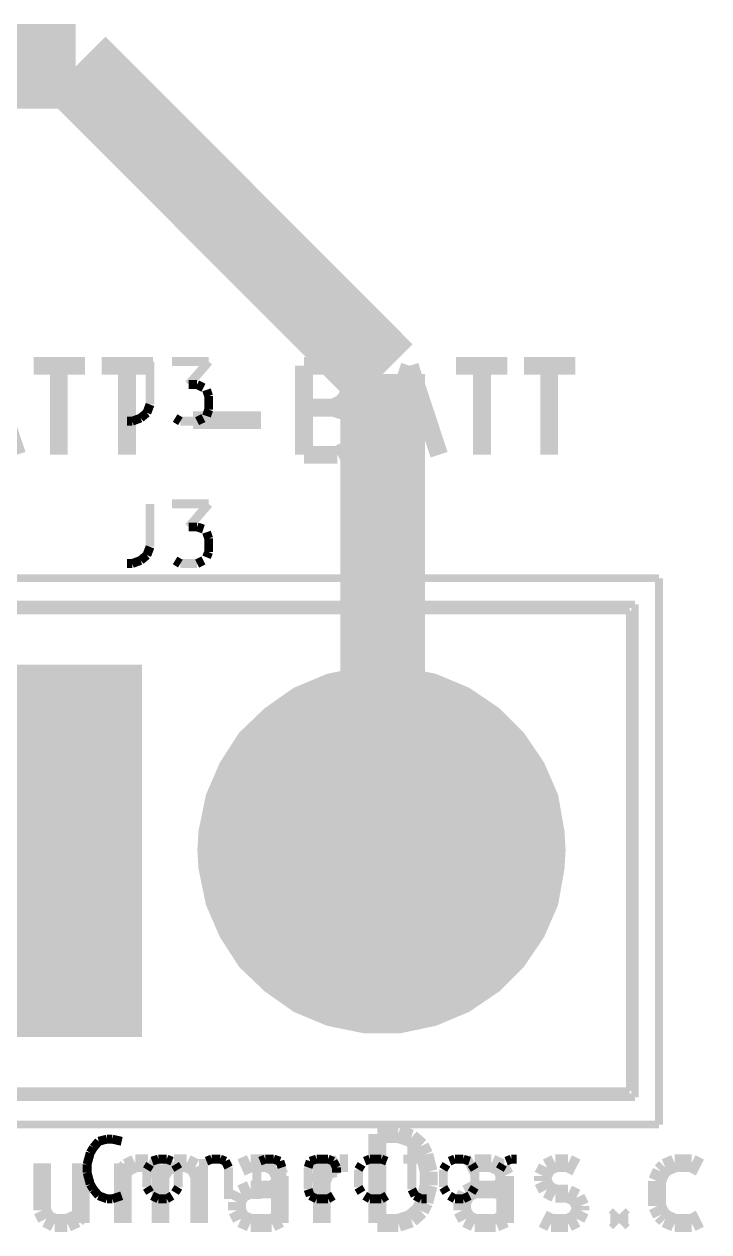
# Model space of a CAD drawing. Header units: millimetres. Extents: x 10 to 287, y 10 to 200.
# Drawn here: x 126.12 to 137.65, y 50.19 to 70.54 of the extents above; entities that cross this region are included whole.
import ezdxf

# ---------------------------------------------------------------- set-up
doc = ezdxf.new("R2010")
doc.units = ezdxf.units.MM
doc.layers.add('H', color=7, linetype='Continuous')
doc.layers.add('P', color=7, linetype='Continuous')

msp = doc.modelspace()

# ---------------------------------------------------------------- hatches: boundary and pattern name
at = {"layer": 'H', "linetype": 'Continuous'}
for points in [[(132.151, 53.587), (131.833, 53.605), (131.233, 53.728), (130.704, 53.957), (130.21, 54.275), (129.805, 54.698), (129.469, 55.174), (129.24, 55.721), (129.117, 56.303), (129.117, 56.621), (129.117, 56.938), (129.24, 57.52), (129.469, 58.067), (129.805, 58.561), (130.21, 58.967), (130.704, 59.284), (131.233, 59.514), (131.833, 59.637), (132.151, 59.655), (132.45, 59.637), (133.05, 59.514), (133.597, 59.284), (134.073, 58.967), (134.497, 58.561), (134.814, 58.067), (135.043, 57.52), (135.167, 56.938), (135.167, 56.621), (135.167, 56.303), (135.043, 55.721), (134.814, 55.174), (134.497, 54.698), (134.073, 54.275), (133.597, 53.957), (133.05, 53.728), (132.45, 53.605), (132.151, 53.587)], [(132.151, 53.587), (131.833, 53.605), (131.233, 53.728), (130.704, 53.957), (130.21, 54.275), (129.805, 54.698), (129.469, 55.174), (129.24, 55.721), (129.117, 56.303), (129.117, 56.621), (129.117, 56.938), (129.24, 57.52), (129.469, 58.067), (129.805, 58.561), (130.21, 58.967), (130.704, 59.284), (131.233, 59.514), (131.833, 59.637), (132.151, 59.655), (132.45, 59.637), (133.05, 59.514), (133.597, 59.284), (134.073, 58.967), (134.497, 58.561), (134.814, 58.067), (135.043, 57.52), (135.167, 56.938), (135.167, 56.621), (135.167, 56.303), (135.043, 55.721), (134.814, 55.174), (134.497, 54.698), (134.073, 54.275), (133.597, 53.957), (133.05, 53.728), (132.45, 53.605), (132.151, 53.587)], [(124.954, 54.398), (124.707, 54.398), (124.284, 54.487), (123.878, 54.663), (123.525, 54.892), (123.225, 55.21), (122.978, 55.563), (122.82, 55.951), (122.731, 56.392), (122.714, 56.621), (122.731, 56.85), (122.82, 57.291), (122.978, 57.679), (123.225, 58.032), (123.525, 58.349), (123.878, 58.579), (124.284, 58.755), (124.707, 58.843), (124.936, 58.843), (125.166, 58.843), (125.607, 58.755), (126.012, 58.579), (126.365, 58.349), (126.665, 58.032), (126.912, 57.679), (127.071, 57.291), (127.159, 56.85), (127.176, 56.621), (127.159, 56.392), (127.071, 55.951), (126.912, 55.563), (126.665, 55.21), (126.365, 54.892), (126.012, 54.663), (125.607, 54.487), (125.166, 54.398), (124.954, 54.398)], [(124.954, 54.398), (124.707, 54.398), (124.284, 54.487), (123.878, 54.663), (123.525, 54.892), (123.225, 55.21), (122.978, 55.563), (122.82, 55.951), (122.731, 56.392), (122.714, 56.621), (122.731, 56.85), (122.82, 57.291), (122.978, 57.679), (123.225, 58.032), (123.525, 58.349), (123.878, 58.579), (124.284, 58.755), (124.707, 58.843), (124.936, 58.843), (125.166, 58.843), (125.607, 58.755), (126.012, 58.579), (126.365, 58.349), (126.665, 58.032), (126.912, 57.679), (127.071, 57.291), (127.159, 56.85), (127.176, 56.621), (127.159, 56.392), (127.071, 55.951), (126.912, 55.563), (126.665, 55.21), (126.365, 54.892), (126.012, 54.663), (125.607, 54.487), (125.166, 54.398), (124.954, 54.398)], [(132.151, 54.398), (131.921, 54.398), (131.48, 54.487), (131.075, 54.663), (130.722, 54.892), (130.422, 55.21), (130.175, 55.563), (130.016, 55.951), (129.928, 56.392), (129.91, 56.621), (129.928, 56.85), (130.016, 57.291), (130.175, 57.679), (130.422, 58.032), (130.722, 58.349), (131.075, 58.579), (131.48, 58.755), (131.921, 58.843), (132.151, 58.843), (132.38, 58.843), (132.803, 58.755), (133.209, 58.579), (133.562, 58.349), (133.862, 58.032), (134.108, 57.679), (134.285, 57.291), (134.373, 56.85), (134.373, 56.621), (134.373, 56.392), (134.285, 55.951), (134.108, 55.563), (133.879, 55.21), (133.562, 54.892), (133.209, 54.663), (132.821, 54.487), (132.38, 54.398), (132.151, 54.398)], [(132.151, 54.398), (131.921, 54.398), (131.48, 54.487), (131.075, 54.663), (130.722, 54.892), (130.422, 55.21), (130.175, 55.563), (130.016, 55.951), (129.928, 56.392), (129.91, 56.621), (129.928, 56.85), (130.016, 57.291), (130.175, 57.679), (130.422, 58.032), (130.722, 58.349), (131.075, 58.579), (131.48, 58.755), (131.921, 58.843), (132.151, 58.843), (132.38, 58.843), (132.803, 58.755), (133.209, 58.579), (133.562, 58.349), (133.862, 58.032), (134.108, 57.679), (134.285, 57.291), (134.373, 56.85), (134.373, 56.621), (134.373, 56.392), (134.285, 55.951), (134.108, 55.563), (133.879, 55.21), (133.562, 54.892), (133.209, 54.663), (132.821, 54.487), (132.38, 54.398), (132.151, 54.398)], [(123.437, 55.069), (123.437, 58.12), (126.488, 58.12), (126.488, 55.069), (123.437, 55.069)], [(123.437, 55.069), (123.437, 58.12), (126.488, 58.12), (126.488, 55.069), (123.437, 55.069)]]:
    msp.add_hatch(color=256, dxfattribs=at).paths.add_polyline_path(points)

# ---------------------------------------------------------------- linework, layer by layer
at = {"layer": 'P'}
for points, const_width in [([(88.036, 69.832), (126.982, 69.832)], 1.426), ([(88.036, 69.832), (126.982, 69.832)], 1.426), ([(126.982, 69.832), (132.151, 64.647)], 1.426), ([(126.982, 69.832), (132.151, 64.647)], 1.426), ([(132.151, 64.647), (132.151, 56.603)], 1.426), ([(132.151, 64.647), (132.151, 56.603)], 1.426), ([(125.501, 64.788), (125.995, 63.288)], 0.3), ([(125.501, 64.788), (125.995, 63.288)], 0.3), ([(126.277, 64.788), (127.141, 64.788)], 0.3), ([(126.277, 64.788), (127.141, 64.788)], 0.3), ([(126.7, 63.288), (126.7, 64.788)], 0.3), ([(126.7, 63.288), (126.7, 64.788)], 0.3), ([(127.423, 64.788), (128.288, 64.788)], 0.3), ([(127.423, 64.788), (128.288, 64.788)], 0.3), ([(127.847, 63.288), (127.847, 64.788)], 0.3), ([(127.847, 63.288), (127.847, 64.788)], 0.3), ([(128.235, 64.858), (128.235, 64.135)], 0.15), ([(128.235, 64.858), (128.235, 64.135)], 0.15), ([(128.605, 64.858), (129.223, 64.858)], 0.15), ([(128.605, 64.858), (129.223, 64.858)], 0.15), ([(129.223, 64.858), (128.887, 64.47)], 0.15), ([(129.223, 64.858), (128.887, 64.47)], 0.15), ([(130.828, 63.288), (130.828, 64.788)], 0.3), ([(130.828, 64.788), (131.322, 64.788)], 0.3), ([(130.828, 63.288), (130.828, 64.788)], 0.3), ([(130.828, 64.788), (131.322, 64.788)], 0.3), ([(131.322, 64.788), (131.463, 64.717)], 0.3), ([(131.322, 64.788), (131.463, 64.717)], 0.3), ([(132.115, 63.288), (132.609, 64.788)], 0.3), ([(132.115, 63.288), (132.609, 64.788)], 0.3), ([(132.609, 64.788), (133.103, 63.288)], 0.3), ([(132.609, 64.788), (133.103, 63.288)], 0.3), ([(133.385, 64.788), (134.25, 64.788)], 0.3), ([(133.385, 64.788), (134.25, 64.788)], 0.3), ([(133.826, 63.288), (133.826, 64.788)], 0.3), ([(133.826, 63.288), (133.826, 64.788)], 0.3), ([(134.532, 64.788), (135.396, 64.788)], 0.3), ([(134.532, 64.788), (135.396, 64.788)], 0.3), ([(134.955, 63.288), (134.955, 64.788)], 0.3), ([(134.955, 63.288), (134.955, 64.788)], 0.3), ([(131.463, 64.717), (131.533, 64.647)], 0.3), ([(131.463, 64.717), (131.533, 64.647)], 0.3), ([(131.533, 64.647), (131.604, 64.505)], 0.3), ([(131.533, 64.647), (131.604, 64.505)], 0.3), ([(128.887, 64.47), (129.028, 64.47)], 0.15), ([(128.887, 64.47), (129.028, 64.47)], 0.15), ([(129.028, 64.47), (129.134, 64.417)], 0.15), ([(129.028, 64.47), (129.134, 64.417)], 0.15), ([(131.604, 64.505), (131.604, 64.364)], 0.3), ([(131.604, 64.505), (131.604, 64.364)], 0.3), ([(129.187, 64.382), (129.223, 64.276)], 0.15), ([(129.187, 64.382), (129.223, 64.276)], 0.15), ([(129.223, 64.276), (129.223, 64.047)], 0.15), ([(129.223, 64.276), (129.223, 64.047)], 0.15), ([(131.533, 64.223), (131.463, 64.153)], 0.3), ([(131.533, 64.223), (131.463, 64.153)], 0.3), ([(131.604, 64.364), (131.533, 64.223)], 0.3), ([(131.604, 64.364), (131.533, 64.223)], 0.3), ([(128.235, 64.135), (128.182, 63.994)], 0.15), ([(128.235, 64.135), (128.182, 63.994)], 0.15), ([(129.223, 64.047), (129.187, 63.941)], 0.15), ([(129.223, 64.047), (129.187, 63.941)], 0.15), ([(131.322, 64.082), (130.828, 64.082)], 0.3), ([(131.322, 64.082), (130.828, 64.082)], 0.3), ([(131.463, 64.153), (131.322, 64.082)], 0.3), ([(131.463, 64.153), (131.322, 64.082)], 0.3), ([(131.322, 64.082), (131.533, 64.012)], 0.3), ([(131.322, 64.082), (131.533, 64.012)], 0.3), ([(131.533, 64.012), (131.604, 63.941)], 0.3), ([(131.533, 64.012), (131.604, 63.941)], 0.3), ([(127.935, 63.853), (127.847, 63.853)], 0.15), ([(127.935, 63.853), (127.847, 63.853)], 0.15), ([(128.076, 63.906), (127.935, 63.853)], 0.15), ([(128.076, 63.906), (127.935, 63.853)], 0.15), ([(128.182, 63.994), (128.076, 63.906)], 0.15), ([(128.182, 63.994), (128.076, 63.906)], 0.15), ([(128.746, 63.853), (128.658, 63.906)], 0.15), ([(128.746, 63.853), (128.658, 63.906)], 0.15), ([(129.028, 63.853), (128.746, 63.853)], 0.15), ([(129.028, 63.853), (128.746, 63.853)], 0.15), ([(128.958, 63.87), (130.104, 63.87)], 0.3), ([(128.958, 63.87), (130.104, 63.87)], 0.3), ([(129.134, 63.906), (129.028, 63.853)], 0.15), ([(129.134, 63.906), (129.028, 63.853)], 0.15), ([(131.604, 63.941), (131.674, 63.8)], 0.3), ([(131.604, 63.941), (131.674, 63.8)], 0.3), ([(131.674, 63.8), (131.674, 63.588)], 0.3), ([(131.674, 63.8), (131.674, 63.588)], 0.3), ([(131.674, 63.588), (131.604, 63.429)], 0.3), ([(131.674, 63.588), (131.604, 63.429)], 0.3), ([(132.256, 63.729), (132.962, 63.729)], 0.3), ([(132.256, 63.729), (132.962, 63.729)], 0.3), ([(131.533, 63.359), (131.392, 63.288)], 0.3), ([(131.533, 63.359), (131.392, 63.288)], 0.3), ([(131.604, 63.429), (131.533, 63.359)], 0.3), ([(131.604, 63.429), (131.533, 63.359)], 0.3), ([(131.392, 63.288), (130.828, 63.288)], 0.3), ([(131.392, 63.288), (130.828, 63.288)], 0.3), ([(128.235, 62.459), (128.235, 61.736)], 0.15), ([(128.235, 62.459), (128.235, 61.736)], 0.15), ([(128.605, 62.459), (129.223, 62.459)], 0.15), ([(128.605, 62.459), (129.223, 62.459)], 0.15), ([(129.223, 62.459), (128.887, 62.071)], 0.15), ([(129.223, 62.459), (128.887, 62.071)], 0.15), ([(128.887, 62.071), (129.028, 62.071)], 0.15), ([(128.887, 62.071), (129.028, 62.071)], 0.15), ([(129.028, 62.071), (129.134, 62.036)], 0.15), ([(129.028, 62.071), (129.134, 62.036)], 0.15), ([(129.187, 61.983), (129.223, 61.877)], 0.15), ([(129.187, 61.983), (129.223, 61.877)], 0.15), ([(129.223, 61.877), (129.223, 61.648)], 0.15), ([(129.223, 61.877), (129.223, 61.648)], 0.15), ([(128.235, 61.736), (128.182, 61.595)], 0.15), ([(128.235, 61.736), (128.182, 61.595)], 0.15), ([(129.223, 61.648), (129.187, 61.56)], 0.15), ([(129.223, 61.648), (129.187, 61.56)], 0.15), ([(127.935, 61.454), (127.847, 61.454)], 0.15), ([(127.935, 61.454), (127.847, 61.454)], 0.15), ([(128.076, 61.507), (127.935, 61.454)], 0.15), ([(128.076, 61.507), (127.935, 61.454)], 0.15), ([(128.182, 61.595), (128.076, 61.507)], 0.15), ([(128.182, 61.595), (128.076, 61.507)], 0.15), ([(128.746, 61.454), (128.658, 61.507)], 0.15), ([(128.746, 61.454), (128.658, 61.507)], 0.15), ([(129.028, 61.454), (128.746, 61.454)], 0.15), ([(129.028, 61.454), (128.746, 61.454)], 0.15), ([(129.134, 61.507), (129.028, 61.454)], 0.15), ([(129.134, 61.507), (129.028, 61.454)], 0.15), ([(123.366, 61.207), (136.807, 61.207)], 0.132), ([(123.366, 61.207), (136.807, 61.207)], 0.132), ([(136.807, 61.207), (136.807, 51.999)], 0.132), ([(136.807, 61.207), (136.807, 51.999)], 0.132), ([(136.402, 60.766), (123.56, 60.766)], 0.12), ([(136.402, 60.766), (123.56, 60.766)], 0.12), ([(136.313, 60.66), (123.56, 60.66)], 0.12), ([(136.313, 60.66), (123.56, 60.66)], 0.12), ([(136.313, 52.564), (136.313, 60.66)], 0.12), ([(136.313, 52.564), (136.313, 60.66)], 0.12), ([(136.402, 52.458), (136.402, 60.766)], 0.12), ([(136.402, 52.458), (136.402, 60.766)], 0.12), ([(123.437, 55.086), (126.488, 55.086), (126.488, 58.138), (123.437, 58.138), (123.437, 55.086)], 3.227), ([(123.437, 55.086), (126.488, 55.086), (126.488, 58.138), (123.437, 58.138), (123.437, 55.086)], 3.227), ([(135.167, 56.621), (135.149, 56.938), (135.043, 57.538), (134.814, 58.067), (134.479, 58.561), (134.073, 58.967), (133.579, 59.302), (133.033, 59.531), (132.45, 59.655), (132.133, 59.655), (131.833, 59.655), (131.233, 59.531), (130.687, 59.302), (130.21, 58.967), (129.787, 58.561), (129.469, 58.067), (129.24, 57.538), (129.117, 56.938), (129.099, 56.621), (129.117, 56.321), (129.24, 55.721), (129.469, 55.192), (129.787, 54.698), (130.21, 54.293), (130.687, 53.957), (131.233, 53.728), (131.833, 53.605), (132.133, 53.605), (132.45, 53.605), (133.033, 53.728), (133.579, 53.957), (134.073, 54.293), (134.479, 54.698), (134.814, 55.192), (135.043, 55.721), (135.149, 56.321), (135.167, 56.621), (135.167, 56.621)], 0.132), ([(135.167, 56.621), (135.149, 56.938), (135.043, 57.538), (134.814, 58.067), (134.479, 58.561), (134.073, 58.967), (133.579, 59.302), (133.033, 59.531), (132.45, 59.655), (132.133, 59.655), (131.833, 59.655), (131.233, 59.531), (130.687, 59.302), (130.21, 58.967), (129.787, 58.561), (129.469, 58.067), (129.24, 57.538), (129.117, 56.938), (129.099, 56.621), (129.117, 56.321), (129.24, 55.721), (129.469, 55.192), (129.787, 54.698), (130.21, 54.293), (130.687, 53.957), (131.233, 53.728), (131.833, 53.605), (132.133, 53.605), (132.45, 53.605), (133.033, 53.728), (133.579, 53.957), (134.073, 54.293), (134.479, 54.698), (134.814, 55.192), (135.043, 55.721), (135.149, 56.321), (135.167, 56.621), (135.167, 56.621)], 0.132), ([(134.373, 56.621), (134.355, 56.85), (134.267, 57.291), (134.108, 57.697), (133.862, 58.05), (133.562, 58.349), (133.209, 58.596), (132.803, 58.755), (132.362, 58.843), (132.133, 58.861), (131.904, 58.843), (131.48, 58.755), (131.075, 58.596), (130.722, 58.349), (130.422, 58.05), (130.175, 57.697), (129.999, 57.291), (129.91, 56.85), (129.91, 56.621), (129.91, 56.409), (129.999, 55.968), (130.175, 55.563), (130.422, 55.21), (130.722, 54.91), (131.075, 54.663), (131.48, 54.504), (131.904, 54.416), (132.133, 54.398), (132.362, 54.416), (132.803, 54.504), (133.209, 54.663), (133.562, 54.91), (133.862, 55.21), (134.108, 55.563), (134.267, 55.968), (134.355, 56.409), (134.373, 56.621), (134.373, 56.621)], 0.132), ([(134.373, 56.621), (134.355, 56.85), (134.267, 57.291), (134.108, 57.697), (133.862, 58.05), (133.562, 58.349), (133.209, 58.596), (132.803, 58.755), (132.362, 58.843), (132.133, 58.861), (131.904, 58.843), (131.48, 58.755), (131.075, 58.596), (130.722, 58.349), (130.422, 58.05), (130.175, 57.697), (129.999, 57.291), (129.91, 56.85), (129.91, 56.621), (129.91, 56.409), (129.999, 55.968), (130.175, 55.563), (130.422, 55.21), (130.722, 54.91), (131.075, 54.663), (131.48, 54.504), (131.904, 54.416), (132.133, 54.398), (132.362, 54.416), (132.803, 54.504), (133.209, 54.663), (133.562, 54.91), (133.862, 55.21), (134.108, 55.563), (134.267, 55.968), (134.355, 56.409), (134.373, 56.621), (134.373, 56.621)], 0.132), ([(127.159, 56.621), (127.159, 56.85), (127.071, 57.291), (126.894, 57.697), (126.665, 58.05), (126.365, 58.349), (125.995, 58.596)], 0.132), ([(127.159, 56.621), (127.159, 56.85), (127.071, 57.291), (126.894, 57.697), (126.665, 58.05), (126.365, 58.349), (125.995, 58.596)], 0.132), ([(125.995, 54.663), (126.365, 54.91), (126.665, 55.21), (126.894, 55.563), (127.071, 55.968), (127.159, 56.409), (127.159, 56.621), (127.159, 56.621)], 0.132), ([(125.995, 54.663), (126.365, 54.91), (126.665, 55.21), (126.894, 55.563), (127.071, 55.968), (127.159, 56.409), (127.159, 56.621), (127.159, 56.621)], 0.132), ([(123.56, 52.564), (136.313, 52.564)], 0.12), ([(123.56, 52.564), (136.313, 52.564)], 0.12), ([(123.56, 52.458), (136.402, 52.458)], 0.12), ([(123.56, 52.458), (136.402, 52.458)], 0.12), ([(136.807, 51.999), (123.366, 51.999)], 0.132), ([(136.807, 51.999), (123.366, 51.999)], 0.132), ([(132.062, 50.341), (132.062, 51.841)], 0.3), ([(132.062, 51.841), (132.415, 51.841)], 0.3), ([(132.062, 50.341), (132.062, 51.841)], 0.3), ([(132.062, 51.841), (132.415, 51.841)], 0.3), ([(132.062, 50.341), (132.062, 51.841)], 0.3), ([(132.062, 51.841), (132.415, 51.841)], 0.3), ([(132.062, 50.341), (132.062, 51.841)], 0.3), ([(132.062, 51.841), (132.415, 51.841)], 0.3), ([(132.415, 51.841), (132.627, 51.77)], 0.3), ([(132.415, 51.841), (132.627, 51.77)], 0.3), ([(132.415, 51.841), (132.627, 51.77)], 0.3), ([(132.415, 51.841), (132.627, 51.77)], 0.3), ([(132.627, 51.77), (132.786, 51.629)], 0.3), ([(132.627, 51.77), (132.786, 51.629)], 0.3), ([(132.627, 51.77), (132.786, 51.629)], 0.3), ([(132.627, 51.77), (132.786, 51.629)], 0.3), ([(127.282, 51.611), (127.37, 51.717)], 0.15), ([(127.282, 51.611), (127.37, 51.717)], 0.15), ([(127.37, 51.717), (127.512, 51.753)], 0.15), ([(127.37, 51.717), (127.512, 51.753)], 0.15), ([(127.512, 51.753), (127.6, 51.753)], 0.15), ([(127.512, 51.753), (127.6, 51.753)], 0.15), ([(127.6, 51.753), (127.758, 51.717)], 0.15), ([(127.6, 51.753), (127.758, 51.717)], 0.15), ([(132.644, 51.753), (132.644, 50.906)], 0.15), ([(132.644, 51.753), (132.644, 50.906)], 0.15), ([(132.786, 51.629), (132.856, 51.488)], 0.3), ([(132.786, 51.629), (132.856, 51.488)], 0.3), ([(132.786, 51.629), (132.856, 51.488)], 0.3), ([(132.786, 51.629), (132.856, 51.488)], 0.3), ([(126.418, 51.347), (126.418, 50.553)], 0.3), ([(126.418, 51.347), (126.418, 50.553)], 0.3), ([(126.418, 51.347), (126.418, 50.553)], 0.3), ([(126.418, 51.347), (126.418, 50.553)], 0.3), ([(127.071, 51.347), (127.071, 50.341)], 0.3), ([(127.071, 51.347), (127.071, 50.341)], 0.3), ([(127.071, 51.347), (127.071, 50.341)], 0.3), ([(127.071, 51.347), (127.071, 50.341)], 0.3), ([(127.176, 51.329), (127.229, 51.523)], 0.15), ([(127.176, 51.329), (127.229, 51.523)], 0.15), ([(127.229, 51.523), (127.282, 51.611)], 0.15), ([(127.229, 51.523), (127.282, 51.611)], 0.15), ([(127.776, 50.341), (127.776, 51.347)], 0.3), ([(127.776, 50.341), (127.776, 51.347)], 0.3), ([(127.776, 50.341), (127.776, 51.347)], 0.3), ([(127.776, 50.341), (127.776, 51.347)], 0.3), ([(127.847, 51.276), (127.988, 51.347)], 0.3), ([(127.847, 51.276), (127.988, 51.347)], 0.3), ([(127.847, 51.276), (127.988, 51.347)], 0.3), ([(127.847, 51.276), (127.988, 51.347)], 0.3), ([(127.988, 51.347), (128.199, 51.347)], 0.3), ([(127.988, 51.347), (128.199, 51.347)], 0.3), ([(127.988, 51.347), (128.199, 51.347)], 0.3), ([(127.988, 51.347), (128.199, 51.347)], 0.3), ([(128.199, 51.347), (128.341, 51.276)], 0.3), ([(128.199, 51.347), (128.341, 51.276)], 0.3), ([(128.199, 51.347), (128.341, 51.276)], 0.3), ([(128.199, 51.347), (128.341, 51.276)], 0.3), ([(128.499, 51.276), (128.64, 51.347)], 0.3), ([(128.499, 51.276), (128.64, 51.347)], 0.3), ([(128.499, 51.276), (128.64, 51.347)], 0.3), ([(128.499, 51.276), (128.64, 51.347)], 0.3), ([(128.64, 51.347), (128.852, 51.347)], 0.3), ([(128.64, 51.347), (128.852, 51.347)], 0.3), ([(128.64, 51.347), (128.852, 51.347)], 0.3), ([(128.64, 51.347), (128.852, 51.347)], 0.3), ([(128.852, 51.347), (128.993, 51.276)], 0.3), ([(128.852, 51.347), (128.993, 51.276)], 0.3), ([(128.852, 51.347), (128.993, 51.276)], 0.3), ([(128.852, 51.347), (128.993, 51.276)], 0.3), ([(129.928, 51.347), (129.769, 51.276)], 0.3), ([(129.928, 51.347), (129.769, 51.276)], 0.3), ([(129.928, 51.347), (129.769, 51.276)], 0.3), ([(129.928, 51.347), (129.769, 51.276)], 0.3), ([(130.21, 51.347), (129.928, 51.347)], 0.3), ([(130.21, 51.347), (129.928, 51.347)], 0.3), ([(130.21, 51.347), (129.928, 51.347)], 0.3), ([(130.21, 51.347), (129.928, 51.347)], 0.3), ([(130.351, 51.276), (130.21, 51.347)], 0.3), ([(130.351, 51.276), (130.21, 51.347)], 0.3), ([(130.351, 51.276), (130.21, 51.347)], 0.3), ([(130.351, 51.276), (130.21, 51.347)], 0.3), ([(131.128, 50.341), (131.128, 51.347)], 0.3), ([(131.128, 50.341), (131.128, 51.347)], 0.3), ([(131.128, 50.341), (131.128, 51.347)], 0.3), ([(131.128, 50.341), (131.128, 51.347)], 0.3), ([(131.286, 51.276), (131.427, 51.347)], 0.3), ([(131.286, 51.276), (131.427, 51.347)], 0.3), ([(131.286, 51.276), (131.427, 51.347)], 0.3), ([(131.286, 51.276), (131.427, 51.347)], 0.3), ([(131.427, 51.347), (131.568, 51.347)], 0.3), ([(131.427, 51.347), (131.568, 51.347)], 0.3), ([(131.427, 51.347), (131.568, 51.347)], 0.3), ([(131.427, 51.347), (131.568, 51.347)], 0.3), ([(132.856, 51.488), (132.927, 51.206)], 0.3), ([(132.856, 51.488), (132.927, 51.206)], 0.3), ([(132.856, 51.488), (132.927, 51.206)], 0.3), ([(132.856, 51.488), (132.927, 51.206)], 0.3), ([(133.703, 51.347), (133.562, 51.276)], 0.3), ([(133.703, 51.347), (133.562, 51.276)], 0.3), ([(133.703, 51.347), (133.562, 51.276)], 0.3), ([(133.703, 51.347), (133.562, 51.276)], 0.3), ([(133.985, 51.347), (133.703, 51.347)], 0.3), ([(133.985, 51.347), (133.703, 51.347)], 0.3), ([(133.985, 51.347), (133.703, 51.347)], 0.3), ([(133.985, 51.347), (133.703, 51.347)], 0.3), ([(134.144, 51.276), (133.985, 51.347)], 0.3), ([(134.144, 51.276), (133.985, 51.347)], 0.3), ([(134.144, 51.276), (133.985, 51.347)], 0.3), ([(134.144, 51.276), (133.985, 51.347)], 0.3), ([(134.92, 51.276), (135.061, 51.347)], 0.3), ([(134.92, 51.276), (135.061, 51.347)], 0.3), ([(134.92, 51.276), (135.061, 51.347)], 0.3), ([(134.92, 51.276), (135.061, 51.347)], 0.3), ([(135.061, 51.347), (135.273, 51.347)], 0.3), ([(135.061, 51.347), (135.273, 51.347)], 0.3), ([(135.061, 51.347), (135.273, 51.347)], 0.3), ([(135.061, 51.347), (135.273, 51.347)], 0.3), ([(135.273, 51.347), (135.414, 51.276)], 0.3), ([(135.273, 51.347), (135.414, 51.276)], 0.3), ([(135.273, 51.347), (135.414, 51.276)], 0.3), ([(135.273, 51.347), (135.414, 51.276)], 0.3), ([(136.913, 51.276), (137.072, 51.347)], 0.3), ([(136.913, 51.276), (137.072, 51.347)], 0.3), ([(136.913, 51.276), (137.072, 51.347)], 0.3), ([(136.913, 51.276), (137.072, 51.347)], 0.3), ([(137.072, 51.347), (137.354, 51.347)], 0.3), ([(137.072, 51.347), (137.354, 51.347)], 0.3), ([(137.072, 51.347), (137.354, 51.347)], 0.3), ([(137.072, 51.347), (137.354, 51.347)], 0.3), ([(137.354, 51.347), (137.495, 51.276)], 0.3), ([(137.354, 51.347), (137.495, 51.276)], 0.3), ([(137.354, 51.347), (137.495, 51.276)], 0.3), ([(137.354, 51.347), (137.495, 51.276)], 0.3), ([(127.176, 51.188), (127.176, 51.329)], 0.15), ([(127.176, 51.188), (127.176, 51.329)], 0.15), ([(127.776, 51.206), (127.847, 51.276)], 0.3), ([(127.776, 51.206), (127.847, 51.276)], 0.3), ([(127.776, 51.206), (127.847, 51.276)], 0.3), ([(127.776, 51.206), (127.847, 51.276)], 0.3), ([(128.182, 51.241), (128.235, 51.329)], 0.15), ([(128.182, 51.241), (128.235, 51.329)], 0.15), ([(128.182, 50.941), (128.182, 51.241)], 0.15), ([(128.182, 50.941), (128.182, 51.241)], 0.15), ([(128.341, 51.276), (128.411, 51.135)], 0.3), ([(128.341, 51.276), (128.411, 51.135)], 0.3), ([(128.341, 51.276), (128.411, 51.135)], 0.3), ([(128.341, 51.276), (128.411, 51.135)], 0.3), ([(128.27, 51.382), (128.376, 51.417)], 0.15), ([(128.27, 51.382), (128.376, 51.417)], 0.15), ([(128.411, 51.135), (128.499, 51.276)], 0.3), ([(128.411, 51.135), (128.499, 51.276)], 0.3), ([(128.411, 51.135), (128.499, 51.276)], 0.3), ([(128.411, 51.135), (128.499, 51.276)], 0.3), ([(128.376, 51.417), (128.517, 51.417)], 0.15), ([(128.376, 51.417), (128.517, 51.417)], 0.15), ([(128.517, 51.417), (128.605, 51.382)], 0.15), ([(128.517, 51.417), (128.605, 51.382)], 0.15), ([(128.658, 51.329), (128.711, 51.241)], 0.15), ([(128.658, 51.329), (128.711, 51.241)], 0.15), ([(128.711, 51.241), (128.711, 50.941)], 0.15), ([(128.711, 51.241), (128.711, 50.941)], 0.15), ([(128.993, 51.276), (129.064, 51.135)], 0.3), ([(128.993, 51.276), (129.064, 51.135)], 0.3), ([(128.993, 51.276), (129.064, 51.135)], 0.3), ([(128.993, 51.276), (129.064, 51.135)], 0.3), ([(129.134, 51.417), (129.134, 50.747)], 0.15), ([(129.134, 51.417), (129.134, 50.747)], 0.15), ([(129.187, 51.382), (129.275, 51.417)], 0.15), ([(129.187, 51.382), (129.275, 51.417)], 0.15), ([(129.275, 51.417), (129.417, 51.417)], 0.15), ([(129.275, 51.417), (129.417, 51.417)], 0.15), ([(129.417, 51.417), (129.505, 51.382)], 0.15), ([(129.417, 51.417), (129.505, 51.382)], 0.15), ([(129.505, 51.382), (129.558, 51.276)], 0.15), ([(129.505, 51.382), (129.558, 51.276)], 0.15), ([(129.558, 51.276), (129.558, 50.747)], 0.15), ([(129.558, 51.276), (129.558, 50.747)], 0.15), ([(130.034, 51.417), (130.034, 50.747)], 0.15), ([(130.034, 51.417), (130.034, 50.747)], 0.15), ([(130.087, 51.382), (130.175, 51.417)], 0.15), ([(130.087, 51.382), (130.175, 51.417)], 0.15), ([(130.175, 51.417), (130.316, 51.417)], 0.15), ([(130.175, 51.417), (130.316, 51.417)], 0.15), ([(130.422, 51.135), (130.351, 51.276)], 0.3), ([(130.422, 51.135), (130.351, 51.276)], 0.3), ([(130.422, 51.135), (130.351, 51.276)], 0.3), ([(130.422, 51.135), (130.351, 51.276)], 0.3), ([(130.316, 51.417), (130.422, 51.382)], 0.15), ([(130.316, 51.417), (130.422, 51.382)], 0.15), ([(130.422, 51.382), (130.457, 51.276)], 0.15), ([(130.422, 51.382), (130.457, 51.276)], 0.15), ([(130.457, 51.276), (130.457, 50.747)], 0.15), ([(130.457, 51.276), (130.457, 50.747)], 0.15), ([(130.898, 51.276), (130.933, 51.382)], 0.15), ([(130.898, 51.276), (130.933, 51.382)], 0.15), ([(130.898, 50.906), (130.898, 51.276)], 0.15), ([(130.898, 50.906), (130.898, 51.276)], 0.15), ([(130.933, 51.382), (131.039, 51.417)], 0.15), ([(130.933, 51.382), (131.039, 51.417)], 0.15), ([(131.039, 51.417), (131.233, 51.417)], 0.15), ([(131.039, 51.417), (131.233, 51.417)], 0.15), ([(131.128, 51.047), (131.198, 51.206)], 0.3), ([(131.128, 51.047), (131.198, 51.206)], 0.3), ([(131.128, 51.047), (131.198, 51.206)], 0.3), ([(131.128, 51.047), (131.198, 51.206)], 0.3), ([(131.198, 51.206), (131.286, 51.276)], 0.3), ([(131.198, 51.206), (131.286, 51.276)], 0.3), ([(131.198, 51.206), (131.286, 51.276)], 0.3), ([(131.198, 51.206), (131.286, 51.276)], 0.3), ([(131.233, 51.417), (131.322, 51.382)], 0.15), ([(131.233, 51.417), (131.322, 51.382)], 0.15), ([(131.322, 51.382), (131.374, 51.276)], 0.15), ([(131.322, 51.382), (131.374, 51.276)], 0.15), ([(131.374, 51.276), (131.374, 51.188)], 0.15), ([(131.374, 51.276), (131.374, 51.188)], 0.15), ([(131.745, 51.241), (131.798, 51.329)], 0.15), ([(131.745, 51.241), (131.798, 51.329)], 0.15), ([(131.745, 50.941), (131.745, 51.241)], 0.15), ([(131.745, 50.941), (131.745, 51.241)], 0.15), ([(131.851, 51.382), (131.939, 51.417)], 0.15), ([(131.851, 51.382), (131.939, 51.417)], 0.15), ([(131.939, 51.417), (132.133, 51.417)], 0.15), ([(131.939, 51.417), (132.133, 51.417)], 0.15), ([(132.133, 51.417), (132.221, 51.382)], 0.15), ([(132.133, 51.417), (132.221, 51.382)], 0.15), ([(132.503, 51.417), (132.891, 51.417)], 0.15), ([(132.503, 51.417), (132.891, 51.417)], 0.15), ([(132.927, 51.206), (132.927, 50.976)], 0.3), ([(132.927, 51.206), (132.927, 50.976)], 0.3), ([(132.927, 51.206), (132.927, 50.976)], 0.3), ([(132.927, 51.206), (132.927, 50.976)], 0.3), ([(133.174, 51.241), (133.227, 51.329)], 0.15), ([(133.174, 51.241), (133.227, 51.329)], 0.15), ([(133.174, 50.941), (133.174, 51.241)], 0.15), ([(133.174, 50.941), (133.174, 51.241)], 0.15), ([(133.279, 51.382), (133.368, 51.417)], 0.15), ([(133.279, 51.382), (133.368, 51.417)], 0.15), ([(133.368, 51.417), (133.509, 51.417)], 0.15), ([(133.368, 51.417), (133.509, 51.417)], 0.15), ([(133.509, 51.417), (133.615, 51.382)], 0.15), ([(133.509, 51.417), (133.615, 51.382)], 0.15), ([(133.65, 51.329), (133.703, 51.241)], 0.15), ([(133.65, 51.329), (133.703, 51.241)], 0.15), ([(133.703, 51.241), (133.703, 50.941)], 0.15), ([(133.703, 51.241), (133.703, 50.941)], 0.15), ([(134.214, 51.135), (134.144, 51.276)], 0.3), ([(134.214, 51.135), (134.144, 51.276)], 0.3), ([(134.214, 51.135), (134.144, 51.276)], 0.3), ([(134.214, 51.135), (134.144, 51.276)], 0.3), ([(134.126, 50.747), (134.126, 51.417)], 0.15), ([(134.126, 50.747), (134.126, 51.417)], 0.15), ([(134.126, 51.241), (134.179, 51.329)], 0.15), ([(134.126, 51.241), (134.179, 51.329)], 0.15), ([(134.232, 51.382), (134.32, 51.417)], 0.15), ([(134.232, 51.382), (134.32, 51.417)], 0.15), ([(134.32, 51.417), (134.408, 51.417)], 0.15), ([(134.32, 51.417), (134.408, 51.417)], 0.15), ([(134.849, 51.135), (134.92, 51.276)], 0.3), ([(134.849, 51.135), (134.92, 51.276)], 0.3), ([(134.849, 51.135), (134.92, 51.276)], 0.3), ([(134.849, 51.135), (134.92, 51.276)], 0.3), ([(136.772, 51.047), (136.843, 51.206)], 0.3), ([(136.772, 51.047), (136.843, 51.206)], 0.3), ([(136.772, 51.047), (136.843, 51.206)], 0.3), ([(136.772, 51.047), (136.843, 51.206)], 0.3), ([(136.843, 51.206), (136.913, 51.276)], 0.3), ([(136.843, 51.206), (136.913, 51.276)], 0.3), ([(136.843, 51.206), (136.913, 51.276)], 0.3), ([(136.843, 51.206), (136.913, 51.276)], 0.3), ([(127.229, 50.994), (127.176, 51.188)], 0.15), ([(127.229, 50.994), (127.176, 51.188)], 0.15), ([(128.411, 51.135), (128.411, 50.341)], 0.3), ([(128.411, 51.135), (128.411, 50.341)], 0.3), ([(128.411, 51.135), (128.411, 50.341)], 0.3), ([(128.411, 51.135), (128.411, 50.341)], 0.3), ([(129.064, 51.135), (129.064, 50.341)], 0.3), ([(129.064, 51.135), (129.064, 50.341)], 0.3), ([(129.064, 51.135), (129.064, 50.341)], 0.3), ([(129.064, 51.135), (129.064, 50.341)], 0.3), ([(130.281, 50.906), (130.422, 50.976)], 0.3), ([(130.281, 50.906), (130.422, 50.976)], 0.3), ([(130.281, 50.906), (130.422, 50.976)], 0.3), ([(130.281, 50.906), (130.422, 50.976)], 0.3), ([(130.422, 50.341), (130.422, 51.135)], 0.3), ([(130.422, 50.341), (130.422, 51.135)], 0.3), ([(130.422, 50.341), (130.422, 51.135)], 0.3), ([(130.422, 50.341), (130.422, 51.135)], 0.3), ([(131.374, 51.188), (130.898, 51.082)], 0.15), ([(131.374, 51.188), (130.898, 51.082)], 0.15), ([(132.927, 50.976), (132.856, 50.694)], 0.3), ([(132.927, 50.976), (132.856, 50.694)], 0.3), ([(132.927, 50.976), (132.856, 50.694)], 0.3), ([(132.927, 50.976), (132.856, 50.694)], 0.3), ([(134.056, 50.906), (134.214, 50.976)], 0.3), ([(134.056, 50.906), (134.214, 50.976)], 0.3), ([(134.056, 50.906), (134.214, 50.976)], 0.3), ([(134.056, 50.906), (134.214, 50.976)], 0.3), ([(134.214, 50.341), (134.214, 51.135)], 0.3), ([(134.214, 50.341), (134.214, 51.135)], 0.3), ([(134.214, 50.341), (134.214, 51.135)], 0.3), ([(134.214, 50.341), (134.214, 51.135)], 0.3), ([(134.849, 51.047), (134.849, 51.135)], 0.3), ([(134.849, 51.047), (134.849, 51.135)], 0.3), ([(134.849, 51.047), (134.849, 51.135)], 0.3), ([(134.849, 51.047), (134.849, 51.135)], 0.3), ([(134.92, 50.906), (134.849, 51.047)], 0.3), ([(134.92, 50.906), (134.849, 51.047)], 0.3), ([(134.92, 50.906), (134.849, 51.047)], 0.3), ([(134.92, 50.906), (134.849, 51.047)], 0.3), ([(136.772, 50.624), (136.772, 51.047)], 0.3), ([(136.772, 50.624), (136.772, 51.047)], 0.3), ([(136.772, 50.624), (136.772, 51.047)], 0.3), ([(136.772, 50.624), (136.772, 51.047)], 0.3), ([(127.282, 50.906), (127.229, 50.994)], 0.15), ([(127.282, 50.906), (127.229, 50.994)], 0.15), ([(127.37, 50.8), (127.282, 50.906)], 0.15), ([(127.37, 50.8), (127.282, 50.906)], 0.15), ([(128.235, 50.853), (128.182, 50.941)], 0.15), ([(128.235, 50.853), (128.182, 50.941)], 0.15), ([(128.711, 50.941), (128.658, 50.853)], 0.15), ([(128.711, 50.941), (128.658, 50.853)], 0.15), ([(129.699, 50.694), (129.769, 50.835)], 0.3), ([(129.699, 50.694), (129.769, 50.835)], 0.3), ([(129.699, 50.694), (129.769, 50.835)], 0.3), ([(129.699, 50.694), (129.769, 50.835)], 0.3), ([(129.769, 50.835), (129.928, 50.906)], 0.3), ([(129.769, 50.835), (129.928, 50.906)], 0.3), ([(129.769, 50.835), (129.928, 50.906)], 0.3), ([(129.769, 50.835), (129.928, 50.906)], 0.3), ([(129.928, 50.906), (130.281, 50.906)], 0.3), ([(129.928, 50.906), (130.281, 50.906)], 0.3), ([(129.928, 50.906), (130.281, 50.906)], 0.3), ([(129.928, 50.906), (130.281, 50.906)], 0.3), ([(130.933, 50.8), (130.898, 50.906)], 0.15), ([(130.933, 50.8), (130.898, 50.906)], 0.15), ([(131.798, 50.853), (131.745, 50.941)], 0.15), ([(131.798, 50.853), (131.745, 50.941)], 0.15), ([(132.644, 50.906), (132.697, 50.8)], 0.15), ([(132.644, 50.906), (132.697, 50.8)], 0.15), ([(133.227, 50.853), (133.174, 50.941)], 0.15), ([(133.227, 50.853), (133.174, 50.941)], 0.15), ([(133.491, 50.694), (133.562, 50.835)], 0.3), ([(133.491, 50.694), (133.562, 50.835)], 0.3), ([(133.491, 50.694), (133.562, 50.835)], 0.3), ([(133.491, 50.694), (133.562, 50.835)], 0.3), ([(133.562, 50.835), (133.703, 50.906)], 0.3), ([(133.562, 50.835), (133.703, 50.906)], 0.3), ([(133.562, 50.835), (133.703, 50.906)], 0.3), ([(133.562, 50.835), (133.703, 50.906)], 0.3), ([(133.703, 50.906), (134.056, 50.906)], 0.3), ([(133.703, 50.906), (134.056, 50.906)], 0.3), ([(133.703, 50.906), (134.056, 50.906)], 0.3), ([(133.703, 50.906), (134.056, 50.906)], 0.3), ([(133.703, 50.941), (133.65, 50.853)], 0.15), ([(133.703, 50.941), (133.65, 50.853)], 0.15), ([(135.061, 50.835), (134.92, 50.906)], 0.3), ([(135.061, 50.835), (134.92, 50.906)], 0.3), ([(135.061, 50.835), (134.92, 50.906)], 0.3), ([(135.061, 50.835), (134.92, 50.906)], 0.3), ([(135.273, 50.835), (135.061, 50.835)], 0.3), ([(135.273, 50.835), (135.061, 50.835)], 0.3), ([(135.273, 50.835), (135.061, 50.835)], 0.3), ([(135.273, 50.835), (135.061, 50.835)], 0.3), ([(135.414, 50.765), (135.273, 50.835)], 0.3), ([(135.414, 50.765), (135.273, 50.835)], 0.3), ([(135.414, 50.765), (135.273, 50.835)], 0.3), ([(135.414, 50.765), (135.273, 50.835)], 0.3), ([(135.484, 50.624), (135.414, 50.765)], 0.3), ([(135.484, 50.624), (135.414, 50.765)], 0.3), ([(135.484, 50.624), (135.414, 50.765)], 0.3), ([(135.484, 50.624), (135.414, 50.765)], 0.3), ([(126.418, 50.553), (126.488, 50.412)], 0.3), ([(126.418, 50.553), (126.488, 50.412)], 0.3), ([(126.418, 50.553), (126.488, 50.412)], 0.3), ([(126.418, 50.553), (126.488, 50.412)], 0.3), ([(127.512, 50.747), (127.37, 50.8)], 0.15), ([(127.512, 50.747), (127.37, 50.8)], 0.15), ([(127.6, 50.747), (127.512, 50.747)], 0.15), ([(127.6, 50.747), (127.512, 50.747)], 0.15), ([(127.758, 50.8), (127.6, 50.747)], 0.15), ([(127.758, 50.8), (127.6, 50.747)], 0.15), ([(128.376, 50.747), (128.27, 50.8)], 0.15), ([(128.376, 50.747), (128.27, 50.8)], 0.15), ([(128.517, 50.747), (128.376, 50.747)], 0.15), ([(128.517, 50.747), (128.376, 50.747)], 0.15), ([(128.605, 50.8), (128.517, 50.747)], 0.15), ([(128.605, 50.8), (128.517, 50.747)], 0.15), ([(129.699, 50.553), (129.699, 50.694)], 0.3), ([(129.699, 50.553), (129.699, 50.694)], 0.3), ([(129.699, 50.553), (129.699, 50.694)], 0.3), ([(129.699, 50.553), (129.699, 50.694)], 0.3), ([(129.769, 50.412), (129.699, 50.553)], 0.3), ([(129.769, 50.412), (129.699, 50.553)], 0.3), ([(129.769, 50.412), (129.699, 50.553)], 0.3), ([(129.769, 50.412), (129.699, 50.553)], 0.3), ([(131.039, 50.747), (130.933, 50.8)], 0.15), ([(131.039, 50.747), (130.933, 50.8)], 0.15), ([(131.233, 50.747), (131.039, 50.747)], 0.15), ([(131.233, 50.747), (131.039, 50.747)], 0.15), ([(131.322, 50.8), (131.233, 50.747)], 0.15), ([(131.322, 50.8), (131.233, 50.747)], 0.15), ([(131.939, 50.747), (131.851, 50.8)], 0.15), ([(131.939, 50.747), (131.851, 50.8)], 0.15), ([(132.133, 50.747), (131.939, 50.747)], 0.15), ([(132.133, 50.747), (131.939, 50.747)], 0.15), ([(132.221, 50.8), (132.133, 50.747)], 0.15), ([(132.221, 50.8), (132.133, 50.747)], 0.15), ([(132.786, 50.553), (132.627, 50.412)], 0.3), ([(132.786, 50.553), (132.627, 50.412)], 0.3), ([(132.786, 50.553), (132.627, 50.412)], 0.3), ([(132.786, 50.553), (132.627, 50.412)], 0.3), ([(132.697, 50.8), (132.803, 50.747)], 0.15), ([(132.697, 50.8), (132.803, 50.747)], 0.15), ([(132.856, 50.694), (132.786, 50.553)], 0.3), ([(132.856, 50.694), (132.786, 50.553)], 0.3), ([(132.856, 50.694), (132.786, 50.553)], 0.3), ([(132.856, 50.694), (132.786, 50.553)], 0.3), ([(132.803, 50.747), (132.891, 50.747)], 0.15), ([(132.803, 50.747), (132.891, 50.747)], 0.15), ([(133.368, 50.747), (133.279, 50.8)], 0.15), ([(133.368, 50.747), (133.279, 50.8)], 0.15), ([(133.509, 50.747), (133.368, 50.747)], 0.15), ([(133.509, 50.747), (133.368, 50.747)], 0.15), ([(133.491, 50.553), (133.491, 50.694)], 0.3), ([(133.491, 50.553), (133.491, 50.694)], 0.3), ([(133.491, 50.553), (133.491, 50.694)], 0.3), ([(133.491, 50.553), (133.491, 50.694)], 0.3), ([(133.562, 50.412), (133.491, 50.553)], 0.3), ([(133.562, 50.412), (133.491, 50.553)], 0.3), ([(133.562, 50.412), (133.491, 50.553)], 0.3), ([(133.562, 50.412), (133.491, 50.553)], 0.3), ([(133.615, 50.8), (133.509, 50.747)], 0.15), ([(133.615, 50.8), (133.509, 50.747)], 0.15), ([(135.414, 50.412), (135.484, 50.553)], 0.3), ([(135.414, 50.412), (135.484, 50.553)], 0.3), ([(135.414, 50.412), (135.484, 50.553)], 0.3), ([(135.414, 50.412), (135.484, 50.553)], 0.3), ([(135.484, 50.553), (135.484, 50.624)], 0.3), ([(135.484, 50.553), (135.484, 50.624)], 0.3), ([(135.484, 50.553), (135.484, 50.624)], 0.3), ([(135.484, 50.553), (135.484, 50.624)], 0.3), ([(136.843, 50.483), (136.772, 50.624)], 0.3), ([(136.843, 50.483), (136.772, 50.624)], 0.3), ([(136.843, 50.483), (136.772, 50.624)], 0.3), ([(136.843, 50.483), (136.772, 50.624)], 0.3), ([(126.488, 50.412), (126.63, 50.341)], 0.3), ([(126.488, 50.412), (126.63, 50.341)], 0.3), ([(126.488, 50.412), (126.63, 50.341)], 0.3), ([(126.488, 50.412), (126.63, 50.341)], 0.3), ([(126.63, 50.341), (126.841, 50.341)], 0.3), ([(126.63, 50.341), (126.841, 50.341)], 0.3), ([(126.63, 50.341), (126.841, 50.341)], 0.3), ([(126.63, 50.341), (126.841, 50.341)], 0.3), ([(126.841, 50.341), (127, 50.412)], 0.3), ([(126.841, 50.341), (127, 50.412)], 0.3), ([(126.841, 50.341), (127, 50.412)], 0.3), ([(126.841, 50.341), (127, 50.412)], 0.3), ([(127, 50.412), (127.071, 50.483)], 0.3), ([(127, 50.412), (127.071, 50.483)], 0.3), ([(127, 50.412), (127.071, 50.483)], 0.3), ([(127, 50.412), (127.071, 50.483)], 0.3), ([(129.928, 50.341), (129.769, 50.412)], 0.3), ([(129.928, 50.341), (129.769, 50.412)], 0.3), ([(129.928, 50.341), (129.769, 50.412)], 0.3), ([(129.928, 50.341), (129.769, 50.412)], 0.3), ([(130.281, 50.341), (129.928, 50.341)], 0.3), ([(130.281, 50.341), (129.928, 50.341)], 0.3), ([(130.281, 50.341), (129.928, 50.341)], 0.3), ([(130.281, 50.341), (129.928, 50.341)], 0.3), ([(130.422, 50.412), (130.281, 50.341)], 0.3), ([(130.422, 50.412), (130.281, 50.341)], 0.3), ([(130.422, 50.412), (130.281, 50.341)], 0.3), ([(130.422, 50.412), (130.281, 50.341)], 0.3), ([(132.415, 50.341), (132.062, 50.341)], 0.3), ([(132.415, 50.341), (132.062, 50.341)], 0.3), ([(132.415, 50.341), (132.062, 50.341)], 0.3), ([(132.415, 50.341), (132.062, 50.341)], 0.3), ([(132.627, 50.412), (132.415, 50.341)], 0.3), ([(132.627, 50.412), (132.415, 50.341)], 0.3), ([(132.627, 50.412), (132.415, 50.341)], 0.3), ([(132.627, 50.412), (132.415, 50.341)], 0.3), ([(133.703, 50.341), (133.562, 50.412)], 0.3), ([(133.703, 50.341), (133.562, 50.412)], 0.3), ([(133.703, 50.341), (133.562, 50.412)], 0.3), ([(133.703, 50.341), (133.562, 50.412)], 0.3), ([(134.056, 50.341), (133.703, 50.341)], 0.3), ([(134.056, 50.341), (133.703, 50.341)], 0.3), ([(134.056, 50.341), (133.703, 50.341)], 0.3), ([(134.056, 50.341), (133.703, 50.341)], 0.3), ([(134.214, 50.412), (134.056, 50.341)], 0.3), ([(134.214, 50.412), (134.056, 50.341)], 0.3), ([(134.214, 50.412), (134.056, 50.341)], 0.3), ([(134.214, 50.412), (134.056, 50.341)], 0.3), ([(134.849, 50.412), (134.99, 50.341)], 0.3), ([(134.849, 50.412), (134.99, 50.341)], 0.3), ([(134.849, 50.412), (134.99, 50.341)], 0.3), ([(134.849, 50.412), (134.99, 50.341)], 0.3), ([(134.99, 50.341), (135.273, 50.341)], 0.3), ([(134.99, 50.341), (135.273, 50.341)], 0.3), ([(134.99, 50.341), (135.273, 50.341)], 0.3), ([(134.99, 50.341), (135.273, 50.341)], 0.3), ([(135.273, 50.341), (135.414, 50.412)], 0.3), ([(135.273, 50.341), (135.414, 50.412)], 0.3), ([(135.273, 50.341), (135.414, 50.412)], 0.3), ([(135.273, 50.341), (135.414, 50.412)], 0.3), ([(136.066, 50.412), (136.137, 50.483)], 0.3), ([(136.066, 50.412), (136.137, 50.483)], 0.3), ([(136.066, 50.412), (136.137, 50.483)], 0.3), ([(136.066, 50.412), (136.137, 50.483)], 0.3), ([(136.137, 50.341), (136.066, 50.412)], 0.3), ([(136.137, 50.341), (136.066, 50.412)], 0.3), ([(136.137, 50.341), (136.066, 50.412)], 0.3), ([(136.137, 50.341), (136.066, 50.412)], 0.3), ([(136.137, 50.483), (136.208, 50.412)], 0.3), ([(136.137, 50.483), (136.137, 50.341)], 0.3), ([(136.137, 50.483), (136.208, 50.412)], 0.3), ([(136.137, 50.483), (136.137, 50.341)], 0.3), ([(136.137, 50.483), (136.208, 50.412)], 0.3), ([(136.137, 50.483), (136.137, 50.341)], 0.3), ([(136.137, 50.483), (136.208, 50.412)], 0.3), ([(136.137, 50.483), (136.137, 50.341)], 0.3), ([(136.208, 50.412), (136.137, 50.341)], 0.3), ([(136.208, 50.412), (136.137, 50.341)], 0.3), ([(136.208, 50.412), (136.137, 50.341)], 0.3), ([(136.208, 50.412), (136.137, 50.341)], 0.3), ([(136.913, 50.412), (136.843, 50.483)], 0.3), ([(136.913, 50.412), (136.843, 50.483)], 0.3), ([(136.913, 50.412), (136.843, 50.483)], 0.3), ([(136.913, 50.412), (136.843, 50.483)], 0.3), ([(137.072, 50.341), (136.913, 50.412)], 0.3), ([(137.072, 50.341), (136.913, 50.412)], 0.3), ([(137.072, 50.341), (136.913, 50.412)], 0.3), ([(137.072, 50.341), (136.913, 50.412)], 0.3), ([(137.354, 50.341), (137.072, 50.341)], 0.3), ([(137.354, 50.341), (137.072, 50.341)], 0.3), ([(137.354, 50.341), (137.072, 50.341)], 0.3), ([(137.354, 50.341), (137.072, 50.341)], 0.3), ([(137.495, 50.412), (137.354, 50.341)], 0.3), ([(137.495, 50.412), (137.354, 50.341)], 0.3), ([(137.495, 50.412), (137.354, 50.341)], 0.3), ([(137.495, 50.412), (137.354, 50.341)], 0.3)]:
    msp.add_lwpolyline(points, dxfattribs=dict(at, const_width=const_width))

doc.saveas('drawing.dxf')
